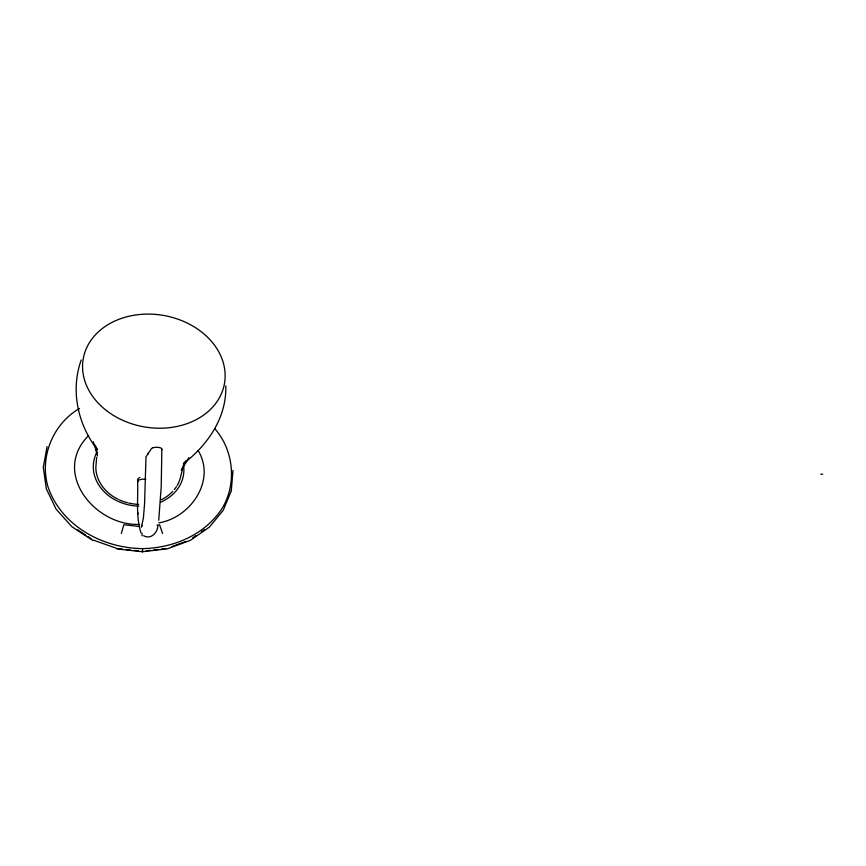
<?xml version="1.0" encoding="UTF-8"?>
<svg xmlns="http://www.w3.org/2000/svg" width="866" height="866" viewBox="0 0 866 866"><rect width="100%" height="100%" fill="white"/><g stroke="black" fill="none" stroke-linecap="round" stroke-linejoin="round"><path stroke-width="1.3" d="M137.629 480.76C138.322 498.015 135.594 516.223 140.996 532.882M161.855 449.205L161.206 486.887L158.738 520.239M214.714 428.583C233.69 450.136 237.024 483.196 222.356 508.028C205.199 534.701 173.687 547.994 142.738 548.622L142.37 551.75L142.489 549.975M96.656 457.324L95.845 467.294A42.845 35.614 6.6 0 0 118.025 499.238M231.298 490.632L232.997 470.444M225.788 385.846C226.805 417.65 207.58 445.2 183.376 463.711L186.006 460.723M43.3 467.283L47.078 446.575M157.818 525.835C157.644 532.882 150.522 539.875 143.604 535.718M182.661 468.419L180.301 478.032A42.845 35.614 6.6 0 1 177.184 485.447M81.188 360.05C70.319 390.534 77.799 424.654 97.414 449.714L95.119 445.178M121.316 533.445L123.903 524.72L139.318 526.517M183.884 464.88L184.859 462.541L181.319 470.314L188.864 457.692M231.265 490.914L223.222 510.312L209.431 527.069L190.368 540.352L167.441 548.806L142.37 551.75M142.176 525.337L141.331 527.123L143.388 518.269L144.579 503.601L145.975 456.956L151.442 448.61M88.678 435.533C51.365 472.533 94.827 526.008 139.166 524.395M192.696 537.84L195.987 535.556M201.453 531.767L204.733 529.494M79.52 408.46C53.01 423.755 39.23 457.226 47.966 486.757C61.291 525.976 102.859 548.286 142.738 548.622M171.966 546.543L185.681 541.488M158.922 522.847C190.65 517.597 216.186 480.424 198.184 450.645M146.148 550.83L150.056 550.375M153.953 549.91L157.861 549.455M161.769 549.001L165.677 548.535M157.082 525.142L159.615 524.861L162.591 533.499M820.784 474.2L822.7 474.211M118.371 548.633L122.355 549.076M126.328 549.52L130.311 549.964M134.284 550.408L138.268 550.852M116.834 548.914L142.219 551.729M93.322 540.103L117.051 548.492M77.204 529.559L85.799 535.188M87.953 536.584L91.168 538.695M92.781 540.416L71.943 526.777L56.138 509.208L46.32 488.814L43.332 467.575M93.301 441.822L96.765 452.409M96.213 448.436L97.457 455.992M96.31 449.746L96.602 453.557M137.921 512.791L137.965 514.036M147.913 453.297L147.945 454.195M142.056 533.25L142.121 535.827M183.473 464.88A45.378 37.714 6.6 0 1 160.513 502.237M138.744 506.177A45.378 37.714 6.6 0 1 96.765 452.42M161.574 449.681A5.412 1.873 -0.6 0 0 160.546 447.874A5.326 1.84 -0.6 0 0 152.979 447.787M151.929 448.155A5.412 1.873 -0.6 0 1 152.849 447.776M145.802 479.299A5.77 1.591 -0.5 0 0 141.223 479.353L138.019 480.316A6.398 1.764 -0.6 0 0 138.073 481.626M138.733 478.032A5.932 2.901 -1.9 0 1 139.816 477.447M138.051 480.966A6.04 2.955 -1.9 0 1 137.975 478.725M176.469 486.605A42.845 35.614 6.6 0 1 174.347 489.539M172.724 491.401A42.845 35.614 6.6 0 1 161.39 499.693M138.701 504.369A42.845 35.614 6.6 0 1 128.644 503.038M127.432 502.735A42.845 35.614 6.6 0 1 119.14 499.769M106.496 410.614A71.694 56.561 9.9 0 0 223.677 387.156A71.694 56.561 9.9 0 0 131.361 315.733A71.694 56.561 9.9 0 0 106.496 410.614"/></g></svg>
